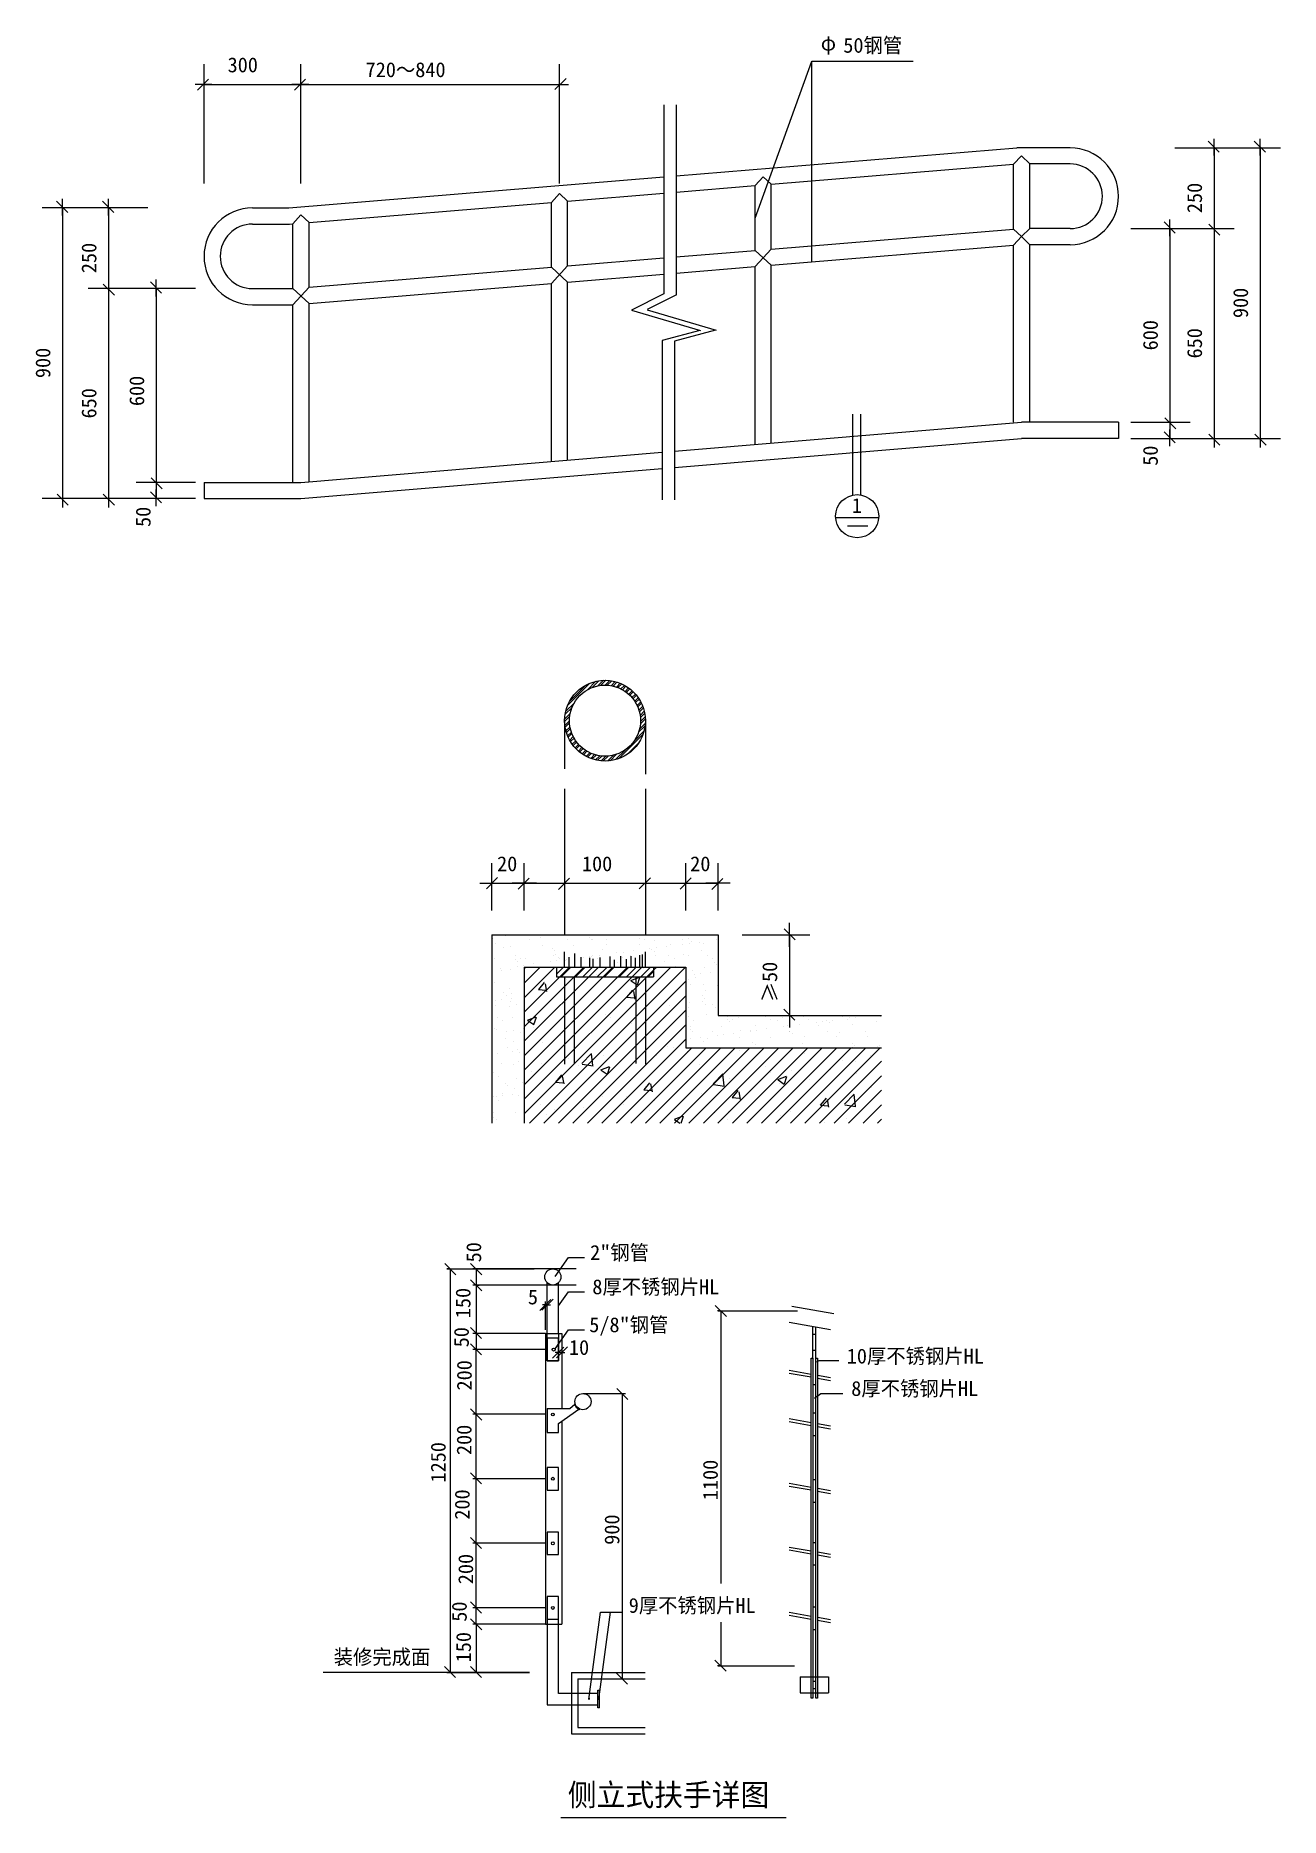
# Model space of a CAD drawing. Header units: metres. Extents: x 3185 to 7037, y -2379 to 3139.
import ezdxf

# ---------------------------------------------------------------- set-up
doc = ezdxf.new("R2010")
doc.units = ezdxf.units.M
for name, color, linetype in [('$RECOVER_980929185405-38', 7, 'Continuous'), ('5', 5, 'Continuous'), ('A-DIM', 4, 'Continuous'), ('DIM', 5, 'Continuous'), ('I-TEXT', 7, 'Continuous'), ('I-TXT', 2, 'Continuous'), ('PUB_DIM', 3, 'Continuous'), ('WALL', 2, 'Continuous')]:
    doc.layers.add(name, color=color, linetype=linetype)

# ---------------------------------------------------------------- blocks, each defined once
blk = doc.blocks.new('_DIMX')
blk.add_line((-95.93, 0), (111.46, 0))
blk.add_lwpolyline([(-55.37, -64.66), (81.83, 72.53)])
blk = doc.blocks.new('_OBLIQUE')
blk.add_lwpolyline([(1.61, 1.67), (-1.82, -1.76)])

msp = doc.modelspace()

# ---------------------------------------------------------------- linework, layer by layer
at = {"layer": '$RECOVER_980929185405-38'}
msp.add_line((4712.81, -1929.86), (4074.76, -1929.86), dxfattribs=at)
for p, q in [((5411.15, 2574.06), (5587.19, 3059.49)), ((5587.19, 2438.07), (5587.19, 3059.49)), ((5587.19, 3059.49), (5900.62, 3059.49)), ((5128.72, 2924.56), (5128.72, 2338.9)), ((5167.07, 2924.56), (5167.07, 2335.55)), ((5167.07, 2704.43), (6221.09, 2791.39)), ((6236.15, 2766.39), (6211.15, 2740.4)), ((6386.15, 2791.39), (6221.09, 2791.39)), ((6261.15, 2741.39), (6236.15, 2766.39)), ((5461.15, 2678.52), (6211.15, 2740.4)), ((6211.15, 2539.73), (6211.15, 2740.4)), ((6386.15, 2741.39), (6261.15, 2741.39)), ((6261.15, 2541.39), (6261.15, 2741.39)), ((3968.38, 2605.53), (5128.72, 2701.27)), ((4805.81, 2649.54), (4780.81, 2622.39)), ((4830.81, 2626.52), (4805.81, 2649.54)), ((4830.81, 2626.52), (5128.72, 2651.1)), ((5167.07, 2654.26), (5411.15, 2674.4)), ((5436.15, 2701.55), (5411.15, 2674.4)), ((5411.15, 2473.72), (5411.15, 2674.4)), ((5461.15, 2678.52), (5436.15, 2701.55)), ((5461.15, 2477.85), (5461.15, 2678.52)), ((3855.81, 2605.53), (3968.38, 2605.53)), ((4030.81, 2560.51), (4780.81, 2622.39)), ((4780.81, 2421.71), (4780.81, 2622.39)), ((4830.81, 2425.84), (4830.81, 2626.52)), ((3855.81, 2555.53), (3970.46, 2555.53)), ((3970.46, 2555.53), (3980.81, 2556.39)), ((4005.81, 2583.54), (3980.81, 2556.39)), ((3980.81, 2355.71), (3980.81, 2556.4)), ((4030.81, 2560.56), (4005.81, 2583.54)), ((4030.81, 2359.84), (4030.81, 2560.56)), ((5461.15, 2477.85), (6211.15, 2539.73)), ((6236.15, 2516.39), (6211.15, 2539.73)), ((6261.15, 2541.39), (6236.15, 2516.39)), ((6386.15, 2541.39), (6261.15, 2541.39)), ((5461.15, 2427.67), (6211.15, 2489.55)), ((6236.15, 2516.39), (6211.15, 2489.55)), ((6211.15, 1941.39), (6211.15, 2489.55)), ((6261.15, 2491.39), (6236.15, 2516.39)), ((6386.15, 2491.39), (6261.15, 2491.39)), ((6261.15, 1941.39), (6261.15, 2491.39)), ((4830.81, 2425.84), (5128.72, 2450.42)), ((5167.07, 2453.58), (5411.15, 2473.72)), ((5436.15, 2450.7), (5411.15, 2473.72)), ((5436.15, 2450.7), (5411.15, 2423.55)), ((5461.15, 2477.85), (5436.15, 2450.7)), ((5436.15, 2450.7), (5461.15, 2427.67)), ((4030.81, 2359.84), (4780.81, 2421.71)), ((4830.81, 2425.84), (4780.81, 2371.54)), ((4780.81, 2421.71), (4830.81, 2375.67)), ((4830.81, 2375.67), (5128.72, 2400.25)), ((4830.81, 1824.28), (4830.81, 2375.67)), ((5167.07, 2403.41), (5411.15, 2423.55)), ((5411.15, 1872.64), (5411.15, 2423.55)), ((5461.15, 1876.81), (5461.15, 2427.67)), ((3855.81, 2355.53), (3978.67, 2355.53)), ((3978.67, 2355.53), (3980.81, 2355.71)), ((4030.81, 2359.84), (3980.75, 2305.53)), ((3980.81, 2355.71), (4030.81, 2309.66)), ((4030.81, 2309.66), (4780.81, 2371.54)), ((4780.81, 1820.12), (4780.81, 2371.54)), ((5128.72, 2338.9), (5028.53, 2288.83)), ((5166.41, 2335.4), (5076.81, 2290.4)), ((3855.81, 2305.53), (3980.75, 2305.53)), ((3980.81, 1755.53), (3980.81, 2305.6)), ((4030.81, 1757.62), (4030.81, 2309.66)), ((5028.53, 2288.31), (5242.61, 2225.71)), ((5076.81, 2289.88), (5290.89, 2227.28)), ((5240.56, 2225.71), (5123.93, 2195.19)), ((5288.83, 2227.28), (5161.96, 2192.86)), ((5123.93, 2195.19), (5123.93, 1701.35)), ((5162.28, 2192.24), (5162.28, 1701.35)), ((5162.28, 1851.91), (6236.15, 1941.39)), ((6536.15, 1941.39), (6236.15, 1941.39)), ((6536.15, 1941.39), (6536.15, 1891.39)), ((5162.28, 1801.91), (6236.15, 1891.39)), ((6536.15, 1891.39), (6236.15, 1891.39)), ((4005.81, 1755.53), (5123.93, 1848.71)), ((4005.81, 1705.53), (5123.93, 1798.71)), ((3705.81, 1755.53), (4005.81, 1755.53)), ((3705.81, 1755.53), (3705.81, 1705.53)), ((3705.81, 1705.53), (4005.81, 1705.53)), ((5660.52, 1646.81), (5793.84, 1646.81)), ((5697.04, 1620.93), (5759.99, 1620.93)), ((4831.24, 1065.29), (4899.02, 1133.07)), ((4837.52, 1078.31), (4885.99, 1126.78)), ((4892.84, 1113.43), (4918.8, 1139.38)), ((4905.78, 1119.63), (4927.15, 1141)), ((4924.99, 1125.37), (4942.08, 1142.46)), ((4933.05, 1126.69), (4948.89, 1142.53)), ((4947.37, 1127.55), (4961.5, 1141.68)), ((4953.88, 1127.32), (4967.4, 1140.83)), ((4965.9, 1125.87), (4978.49, 1138.45)), ((4971.5, 1124.73), (4983.73, 1136.96)), ((4981.99, 1121.75), (4993.66, 1133.42)), ((4986.93, 1119.95), (4998.37, 1131.4)), ((4996.24, 1115.79), (5007.33, 1126.89)), ((5000.63, 1113.45), (5011.6, 1124.42)), ((5008.94, 1108.29), (5019.71, 1119.06)), ((5012.86, 1105.47), (5023.56, 1116.17)), ((5020.25, 1099.4), (5030.87, 1110.02)), ((5023.73, 1096.14), (5034.33, 1106.74)), ((4823.31, 1037.16), (4844.68, 1058.53)), ((4824.93, 1045.51), (4850.88, 1071.46)), ((5030.24, 1089.18), (5040.87, 1099.81)), ((5033.28, 1085.48), (5043.95, 1096.15)), ((5038.9, 1077.63), (5049.71, 1088.44)), ((5041.48, 1073.48), (5052.39, 1084.39)), ((5046.15, 1064.68), (5057.33, 1075.86)), ((5048.23, 1060.02), (5059.58, 1071.37)), ((5051.82, 1050.14), (5063.61, 1061.94)), ((5053.31, 1044.89), (5065.38, 1056.97)), ((4821.76, 1016.94), (4821.76, 868.19)), ((4821.78, 1015.42), (4837.62, 1031.26)), ((4821.85, 1022.23), (4838.94, 1039.31)), ((4822.63, 1002.81), (4836.76, 1016.93)), ((4823.48, 996.91), (4836.99, 1010.43)), ((4825.85, 985.82), (4838.44, 998.41)), ((5050.77, 981.74), (5070.75, 1001.73)), ((5053.58, 991.29), (5071.48, 1009.19)), ((5055.57, 1033.69), (5068.37, 1046.48)), ((5056.29, 1027.68), (5069.55, 1040.93)), ((5056.3, 1007.47), (5071.65, 1022.83)), ((5056.72, 1014.63), (5071.22, 1029.13)), ((5071.76, 1016.94), (5071.76, 852.06)), ((4827.35, 980.58), (4839.58, 992.81)), ((4830.89, 970.65), (4842.56, 982.32)), ((4832.91, 965.94), (4844.36, 977.38)), ((4837.42, 956.97), (4848.52, 968.07)), ((4839.89, 952.71), (4850.86, 963.68)), ((4845.25, 944.6), (4856.02, 955.37)), ((4848.13, 940.75), (4858.83, 951.45)), ((4854.29, 933.44), (4864.91, 944.06)), ((4857.56, 929.97), (4868.17, 940.58)), ((4989.21, 899.98), (5064.33, 975.1)), ((5016.55, 913.84), (5050.46, 947.76)), ((5036.66, 954.16), (5067.43, 984.93)), ((4864.49, 923.43), (4875.13, 934.07)), ((4868.15, 920.36), (4878.83, 931.03)), ((4875.86, 914.6), (4886.67, 925.41)), ((4879.92, 911.92), (4890.83, 922.83)), ((4888.45, 906.98), (4899.63, 918.16)), ((4892.94, 904.73), (4904.29, 916.08)), ((4902.37, 900.69), (4914.17, 912.49)), ((4907.34, 898.93), (4919.41, 911)), ((4917.83, 895.94), (4930.62, 908.74)), ((4923.37, 894.76), (4936.63, 908.02)), ((4935.17, 893.09), (4949.68, 907.59)), ((4941.48, 892.66), (4956.83, 908.01)), ((4955.12, 892.83), (4973.02, 910.73)), ((4962.58, 893.55), (4982.57, 913.54)), ((4979.38, 896.88), (5010.15, 927.65)), ((4821.76, 806.06), (4821.76, 354.37)), ((5071.76, 806.06), (5071.76, 354.37)), ((4596.76, 429.37), (4596.76, 576.38)), ((4696.76, 429.37), (4696.76, 576.38)), ((4696.76, 429.37), (4696.76, 576.38)), ((5196.76, 429.37), (5196.76, 576.38)), ((5196.76, 429.37), (5196.76, 576.38)), ((5296.76, 429.37), (5296.76, 576.38)), ((4559.26, 513.88), (4634.26, 513.88)), ((4596.51, 513.88), (4596.26, 513.88)), ((4596.76, 513.88), (4696.76, 513.88)), ((4734.26, 513.88), (4659.26, 513.88)), ((4734.26, 513.88), (4659.26, 513.88)), ((4697.01, 513.88), (5196.51, 513.88)), ((4697.01, 513.88), (4697.26, 513.88)), ((5159.26, 513.88), (5234.26, 513.88)), ((5159.26, 513.88), (5234.26, 513.88)), ((5196.51, 513.88), (5196.26, 513.88)), ((5196.76, 513.88), (5296.76, 513.88)), ((5334.26, 513.88), (5259.26, 513.88)), ((5297.01, 513.88), (5297.26, 513.88)), ((5517.94, 316.87), (5517.94, 391.87)), ((4596.76, 354.37), (4596.76, -228.65)), ((4596.76, 354.37), (5296.76, 354.37)), ((4599.29, 344.41), (4599.29, 344.41)), ((4640.1, 351.61), (4640.1, 351.61)), ((4659.93, 354.22), (4659.93, 354.22)), ((4698.73, 354.26), (4698.73, 354.26)), ((4712.9, 338.94), (4712.9, 338.94)), ((4746.97, 347.47), (4746.97, 347.47)), ((4831.55, 339.16), (4831.55, 339.16)), ((4899.43, 346.16), (4899.43, 346.16)), ((4906.45, 339.73), (4906.45, 339.73)), ((4909.17, 340.14), (4909.17, 340.14)), ((4950.2, 339.38), (4950.2, 339.38)), ((5054.13, 342.79), (5054.13, 342.79)), ((5068.85, 339.59), (5068.85, 339.59)), ((5100.98, 338.05), (5100.98, 338.05)), ((5187.5, 339.81), (5187.5, 339.81)), ((5206.58, 341.49), (5206.58, 341.49)), ((5213.61, 335.05), (5213.61, 335.05)), ((5238.81, 331.79), (5238.81, 331.79)), ((5252.18, 352.5), (5252.18, 352.5)), ((5290.56, 338.6), (5290.56, 338.6)), ((5296.76, 354.37), (5296.76, 104.37)), ((5371.76, 354.37), (5580.44, 354.37)), ((5517.94, 354.12), (5517.94, 104.62)), ((4603.67, 281.31), (4603.67, 281.31)), ((4608.71, 327.83), (4608.71, 327.83)), ((4632.44, 314.03), (4632.44, 314.03)), ((4652.79, 319), (4652.79, 319)), ((4669.77, 290.62), (4669.77, 290.62)), ((4670.36, 279.28), (4670.36, 279.28)), ((4685.83, 280.39), (4685.83, 280.39)), ((4701.13, 280.84), (4701.13, 280.84)), ((4752.52, 320.27), (4752.52, 320.27)), ((4784.89, 312.72), (4784.89, 312.72)), ((4788.42, 290.84), (4788.42, 290.84)), ((4791.91, 306.29), (4791.91, 306.29)), ((4795.04, 292.76), (4795.04, 292.76)), ((4804.04, 284.55), (4804.04, 284.55)), ((4804.48, 280.6), (4804.48, 280.6)), ((4821.76, 254.37), (4821.76, 301.86)), ((4825.06, 275.92), (4825.06, 275.92)), ((4828.59, 277.78), (4828.59, 277.78)), ((4834.31, 285.62), (4834.31, 254.37)), ((4849.98, 319.81), (4849.98, 319.81)), ((4851.85, 296.97), (4851.85, 254.37)), ((4871.97, 285.62), (4871.97, 254.37)), ((4880.34, 284.59), (4880.34, 284.59)), ((4898.28, 283.56), (4898.28, 254.37)), ((4900.17, 287.21), (4900.17, 287.21)), ((4903.77, 285.82), (4903.77, 285.82)), ((4907.07, 291.05), (4907.07, 291.05)), ((4908.6, 280.47), (4908.6, 254.37)), ((4923.13, 280.82), (4923.13, 280.82)), ((4930.26, 284.59), (4930.26, 254.37)), ((4931.14, 291.28), (4931.14, 291.28)), ((4939.59, 309.36), (4939.59, 309.36)), ((4952.89, 323.51), (4952.89, 323.51)), ((4961.22, 287.69), (4961.22, 254.37)), ((4974.63, 277.38), (4974.63, 254.37)), ((4982.89, 298.1), (4982.89, 298.1)), ((4994.75, 288.72), (4994.75, 254.37)), ((5001.23, 285.36), (5001.23, 285.36)), ((5002.72, 300.71), (5002.72, 300.71)), ((5012.29, 279.44), (5012.29, 254.37)), ((5025.71, 291.27), (5025.71, 291.27)), ((5026.22, 288.2), (5026.22, 254.37)), ((5033.7, 304.79), (5033.7, 304.79)), ((5040.15, 283.56), (5040.15, 254.37)), ((5041.78, 281.03), (5041.78, 281.03)), ((5052.62, 324.79), (5052.62, 324.79)), ((5053.05, 291.3), (5053.05, 254.37)), ((5061.82, 293.87), (5061.82, 254.37)), ((5071.76, 254.37), (5071.76, 301.86)), ((5085.45, 311.6), (5085.45, 311.6)), ((5092.05, 308.05), (5092.05, 308.05)), ((5099.07, 301.61), (5099.07, 301.61)), ((5104.13, 289.06), (5104.13, 289.06)), ((5105.28, 314.21), (5105.28, 314.21)), ((5136.26, 318.29), (5136.26, 318.29)), ((5144.36, 291.48), (5144.36, 291.48)), ((5150.08, 324.32), (5150.08, 324.32)), ((5160.43, 281.25), (5160.43, 281.25)), ((5188.01, 325.1), (5188.01, 325.1)), ((5190.54, 293.48), (5190.54, 293.48)), ((5203.86, 290.34), (5203.86, 290.34)), ((5207.84, 327.71), (5207.84, 327.71)), ((5246.75, 304.68), (5246.75, 304.68)), ((5252.98, 328.03), (5252.98, 328.03)), ((5263.01, 291.7), (5263.01, 291.7)), ((5279.08, 281.46), (5279.08, 281.46)), ((4623.47, 250.78), (4623.47, 250.78)), ((4625.02, 243.32), (4625.02, 243.32)), ((4655.19, 245.59), (4655.19, 245.59)), ((4675.22, 257.59), (4675.22, 257.59)), ((4677.38, 272.85), (4677.38, 272.85)), ((4695.05, 260.2), (4695.05, 260.2)), ((4696.76, -199.55), (5150.68, 254.37)), ((4696.76, -154.65), (5105.78, 254.37)), ((4696.76, -109.75), (5060.88, 254.37)), ((4696.76, -64.85), (5015.98, 254.37)), ((4696.76, -19.95), (4971.08, 254.37)), ((4696.76, 24.95), (4926.18, 254.37)), ((4696.76, 69.86), (4881.28, 254.37)), ((4696.76, 114.76), (4836.37, 254.37)), ((4696.76, 159.66), (4791.47, 254.37)), ((4696.76, 254.37), (4696.76, -228.65)), ((4696.76, 254.37), (5196.76, 254.37)), ((4696.76, 204.56), (4746.57, 254.37)), ((4696.76, 249.46), (4701.67, 254.37)), ((4712.57, -228.65), (5195.58, 254.37)), ((4726.03, 264.28), (4726.03, 264.28)), ((4777.78, 271.09), (4777.78, 271.09)), ((4796.76, 254.37), (5096.76, 254.37)), ((4796.76, 254.37), (4796.76, 224.37)), ((4796.76, 232.86), (4818.27, 254.37)), ((4796.76, 224.37), (5096.76, 224.37)), ((4797.61, 273.7), (4797.61, 273.7)), ((4810.72, 224.37), (4840.72, 254.37)), ((4821.76, 224.37), (4821.76, -46.34)), ((4851.76, 224.37), (4851.76, -44.47)), ((4855.62, 224.37), (4885.62, 254.37)), ((4878.07, 224.37), (4908.07, 254.37)), ((4920.93, 230.18), (4920.93, 230.18)), ((4922.97, 224.37), (4952.97, 254.37)), ((4945.42, 224.37), (4975.42, 254.37)), ((4952.2, 234.48), (4952.2, 234.48)), ((4977.52, 274.61), (4977.52, 274.61)), ((4984.54, 268.17), (4984.54, 268.17)), ((4990.32, 224.37), (5020.32, 254.37)), ((5012.77, 224.37), (5042.77, 254.37)), ((5027, 213), (5053.67, 223.24)), ((5041.76, 224.37), (5041.76, -44.47)), ((5046.95, 199.32), (5054.67, 222.34)), ((5057.67, 224.37), (5087.67, 254.37)), ((5065.23, 249.18), (5065.23, 249.18)), ((5071.76, 224.37), (5071.76, -46.34)), ((5080.12, 224.37), (5096.76, 241.01)), ((5096.76, 254.37), (5096.76, 224.37)), ((5106.56, 251.02), (5106.56, 251.02)), ((5132.22, 271.24), (5132.22, 271.24)), ((5163.58, 256.12), (5163.58, 256.12)), ((5196.76, 254.37), (5196.76, 4.37)), ((5218.27, 244.4), (5218.27, 244.4)), ((5223.13, 231.08), (5223.13, 231.08)), ((5227.39, 222.22), (5227.39, 222.22)), ((5242.97, 233.69), (5242.97, 233.69)), ((5255.38, 254.61), (5255.38, 254.61)), ((5273.94, 237.77), (5273.94, 237.77)), ((5284.67, 269.93), (5284.67, 269.93)), ((5291.7, 263.49), (5291.7, 263.49)), ((4597.96, 184.76), (4597.96, 184.76)), ((4606.07, 207.9), (4606.07, 207.9)), ((4633.92, 174.29), (4633.92, 174.29)), ((4640.94, 167.85), (4640.94, 167.85)), ((4652.37, 188.82), (4652.37, 188.82)), ((4657.59, 172.18), (4657.59, 172.18)), ((4741.02, 184.7), (4763.79, 182.7)), ((4741.48, 185.11), (4759.85, 207)), ((4757.47, -228.65), (5196.76, 210.65)), ((4759.75, 210.09), (4759.75, 210.09)), ((4767.11, 179.04), (4762.71, 202.92)), ((4802.37, -228.65), (5196.76, 165.74)), ((4825.55, 217.63), (4825.55, 217.63)), ((4826.22, 216.91), (4826.22, 216.91)), ((4884.37, 212.88), (4884.37, 212.88)), ((5014.76, 161.2), (5033.12, 183.09)), ((5027.55, 211.91), (5046.5, 199.12)), ((5029.6, 208.32), (5029.6, 208.32)), ((5040.39, 155.13), (5035.98, 179.01)), ((5206.26, 216.92), (5206.26, 216.92)), ((5210.31, 199.68), (5210.31, 199.68)), ((5250.8, 200.77), (5250.8, 200.77)), ((5257.78, 181.2), (5257.78, 181.2)), ((5293.78, 196.29), (5293.78, 196.29)), ((4607.8, 150.07), (4607.8, 150.07)), ((4608.47, 134.49), (4608.47, 134.49)), ((4627.63, 152.68), (4627.63, 152.68)), ((4651.25, 131.68), (4651.25, 131.68)), ((4655.8, 147.92), (4655.8, 147.92)), ((4658.6, 156.76), (4658.6, 156.76)), ((4674.08, 137.48), (4674.08, 137.48)), ((4847.27, -228.65), (5196.76, 120.84)), ((5014.29, 160.79), (5037.07, 158.8)), ((5145.45, 136.21), (5145.45, 136.21)), ((5206.51, 130.24), (5206.51, 130.24)), ((5208.66, 143.51), (5208.66, 143.51)), ((5248.23, 164.93), (5248.23, 164.93)), ((5249.04, 148.99), (5249.04, 148.99)), ((5255.25, 158.5), (5255.25, 158.5)), ((5258.26, 137.06), (5258.26, 137.06)), ((5278.09, 139.67), (5278.09, 139.67)), ((5288.4, 128.12), (5288.4, 128.12)), ((5517.94, 141.87), (5517.94, 66.87)), ((4597.47, 69.29), (4597.47, 69.29)), ((4604.5, 62.86), (4604.5, 62.86)), ((4610.87, 61.08), (4610.87, 61.08)), ((4612.66, 99.59), (4612.66, 99.59)), ((4628.73, 89.36), (4628.73, 89.36)), ((4642.92, 56.05), (4642.92, 56.05)), ((4659.99, 98.77), (4659.99, 98.77)), ((4662.75, 58.66), (4662.75, 58.66)), ((4693.73, 62.73), (4693.73, 62.73)), ((4706.87, 90.11), (4733.55, 100.35)), ((4707.42, 89.02), (4726.38, 76.24)), ((4725.32, 67.35), (4725.32, 67.35)), ((4726.82, 76.43), (4734.55, 99.46)), ((4755.12, 83.25), (4755.12, 83.25)), ((4820.7, 79.91), (4820.7, 79.91)), ((4892.17, -228.65), (5196.76, 75.94)), ((4947.56, 107.64), (4947.56, 107.64)), ((4965, 98.91), (4965, 98.91)), ((5029.87, 79.55), (5029.87, 79.55)), ((5205.9, 100.67), (5205.9, 100.67)), ((5211.06, 70.1), (5211.06, 70.1)), ((5211.79, 59.93), (5211.79, 59.93)), ((5221.97, 90.44), (5221.97, 90.44)), ((5260.18, 107.79), (5260.18, 107.79)), ((5260.18, 107.79), (5260.18, 107.79)), ((5296.76, 104.37), (5802.25, 104.37)), ((5308.53, 69.63), (5308.53, 69.63)), ((5324.55, 100.89), (5324.55, 100.89)), ((5326.32, 93.37), (5326.32, 93.37)), ((5333.35, 86.94), (5333.35, 86.94)), ((5340.62, 90.65), (5340.62, 90.65)), ((5361.28, 99.53), (5361.28, 99.53)), ((5366.49, 56.57), (5366.49, 56.57)), ((5371.76, 104.37), (5580.44, 104.37)), ((5395.95, 56.54), (5395.95, 56.54)), ((5411.43, 73.34), (5411.43, 73.34)), ((5415.78, 59.15), (5415.78, 59.15)), ((5443.2, 101.1), (5443.2, 101.1)), ((5446.75, 63.22), (5446.75, 63.22)), ((5459.27, 90.87), (5459.27, 90.87)), ((5481.03, 90.01), (5481.03, 90.01)), ((5495.8, 99), (5495.8, 99)), ((5498.5, 70.04), (5498.5, 70.04)), ((5511.16, 74.61), (5511.16, 74.61)), ((5518.33, 72.65), (5518.33, 72.65)), ((5518.95, 55.26), (5518.95, 55.26)), ((5549.31, 76.73), (5549.31, 76.73)), ((5561.85, 101.32), (5561.85, 101.32)), ((5577.92, 91.08), (5577.92, 91.08)), ((5601.06, 83.54), (5601.06, 83.54)), ((5608.63, 74.14), (5608.63, 74.14)), ((5620.89, 86.15), (5620.89, 86.15)), ((5633.48, 88.7), (5633.48, 88.7)), ((5640.5, 82.26), (5640.5, 82.26)), ((5651.87, 90.23), (5651.87, 90.23)), ((5680.5, 101.53), (5680.5, 101.53)), ((5696.57, 91.3), (5696.57, 91.3)), ((5703.62, 97.04), (5703.62, 97.04)), ((5711.53, 77.85), (5711.53, 77.85)), ((5723.45, 99.65), (5723.45, 99.65)), ((5754.42, 103.73), (5754.42, 103.73)), ((5788.18, 85.33), (5788.18, 85.33)), ((5799.15, 101.75), (5799.15, 101.75)), ((4637.64, 32.48), (4637.64, 32.48)), ((4643.43, 4.19), (4643.43, 4.19)), ((4662.39, 25.35), (4662.39, 25.35)), ((4686.57, 52.51), (4686.57, 52.51)), ((4752.03, 22.22), (4752.03, 22.22)), ((4807.68, 41.41), (4807.68, 41.41)), ((4937.07, -228.65), (5196.76, 31.04)), ((4955.41, 13.63), (4955.41, 13.63)), ((4981.98, -228.65), (5214.99, 4.37)), ((5026.88, -228.65), (5259.89, 4.37)), ((5071.78, -228.65), (5304.79, 4.37)), ((5116.68, -228.65), (5349.7, 4.37)), ((5140.82, 9.38), (5140.82, 9.38)), ((5158.8, 5.04), (5158.8, 5.04)), ((5161.58, -228.65), (5394.6, 4.37)), ((5196.76, 4.37), (5802.25, 4.37)), ((5206.48, -228.65), (5439.5, 4.37)), ((5210.67, 32.14), (5210.67, 32.14)), ((5218.81, 53.5), (5218.81, 53.5)), ((5236.67, 5.27), (5236.67, 5.27)), ((5241.64, 36.22), (5241.64, 36.22)), ((5251.38, -228.65), (5484.4, 4.37)), ((5251.96, 23.13), (5251.96, 23.13)), ((5262.58, 34.38), (5262.58, 34.38)), ((5279.81, 53.59), (5279.81, 53.59)), ((5293.39, 43.03), (5293.39, 43.03)), ((5296.28, -228.65), (5529.3, 4.37)), ((5313.22, 45.65), (5313.22, 45.65)), ((5341.19, -228.65), (5574.2, 4.37)), ((5344.2, 49.72), (5344.2, 49.72)), ((5355.32, 5.48), (5355.32, 5.48)), ((5362.31, 35.65), (5362.31, 35.65)), ((5386.09, -228.65), (5619.1, 4.37)), ((5398.46, 53.8), (5398.46, 53.8)), ((5404.41, 21.82), (5404.41, 21.82)), ((5411.44, 15.38), (5411.44, 15.38)), ((5430.99, -228.65), (5664, 4.37)), ((5459.78, 35.18), (5459.78, 35.18)), ((5473.97, 5.7), (5473.97, 5.7)), ((5475.89, -228.65), (5708.91, 4.37)), ((5517.11, 54.02), (5517.11, 54.02)), ((5520.79, -228.65), (5753.81, 4.37)), ((5525.97, 48.82), (5525.97, 48.82)), ((5559.12, 18.45), (5559.12, 18.45)), ((5562.68, 38.89), (5562.68, 38.89)), ((5565.69, -228.65), (5798.71, 4.37)), ((5592.62, 5.91), (5592.62, 5.91)), ((5635.76, 54.23), (5635.76, 54.23)), ((5662.41, 40.16), (5662.41, 40.16)), ((5673.65, 51.89), (5673.65, 51.89)), ((5711.27, 6.13), (5711.27, 6.13)), ((5711.57, 17.14), (5711.57, 17.14)), ((5713.93, 4.44), (5713.93, 4.44)), ((5718.59, 10.7), (5718.59, 10.7)), ((5754.41, 54.45), (5754.41, 54.45)), ((5758.58, 5.63), (5758.58, 5.63)), ((5759.87, 39.69), (5759.87, 39.69)), ((5789.55, 9.71), (5789.55, 9.71)), ((5795.03, 10.43), (5795.03, 10.43)), ((4598.69, -43.11), (4598.69, -43.11)), ((4613.27, -12.34), (4613.27, -12.34)), ((4626.3, -44.79), (4626.3, -44.79)), ((4659.5, -6.05), (4659.5, -6.05)), ((4664.79, -48.06), (4664.79, -48.06)), ((4675.56, -2.27), (4675.56, -2.27)), ((4678.05, -37.98), (4678.05, -37.98)), ((4682.59, -8.7), (4682.59, -8.7)), ((4750.48, -43.58), (4750.48, -43.58)), ((4832.36, -28.95), (4832.36, -28.95)), ((4864.77, -51.36), (4864.77, -51.36)), ((4874.89, -44), (4904.57, -13.07)), ((4875.86, -46.2), (4909.74, -51.45)), ((4908.99, -50.39), (4904.79, -14.2)), ((4934.3, -63.29), (4960.97, -53.05)), ((4942.93, -19.19), (4942.93, -19.19)), ((4954.25, -76.96), (4961.97, -53.94)), ((5035.74, -37.55), (5035.74, -37.55)), ((5105.39, -19.68), (5105.39, -19.68)), ((5200.77, -7.13), (5200.77, -7.13)), ((5239.13, -46.14), (5239.13, -46.14)), ((5362.18, -3.56), (5362.18, -3.56)), ((5442.52, -54.73), (5442.52, -54.73)), ((5565.57, -12.15), (5565.57, -12.15)), ((5610.59, -228.65), (5802.25, -36.99)), ((5680.72, -33.36), (5680.72, -33.36)), ((5722.14, -37.67), (5722.14, -37.67)), ((5768.95, -20.74), (5768.95, -20.74)), ((4601.2, -72.51), (4601.2, -72.51)), ((4615.67, -85.75), (4615.67, -85.75)), ((4639.12, -107.26), (4639.12, -107.26)), ((4674.2, -91.22), (4674.2, -91.22)), ((4690.27, -101.45), (4690.27, -101.45)), ((4720.47, -70.36), (4720.47, -70.36)), ((4793.88, -101.89), (4816.65, -103.88)), ((4794.34, -101.47), (4812.71, -79.58)), ((4819.98, -107.55), (4815.57, -83.67)), ((4934.85, -64.38), (4953.8, -77.16)), ((5067.62, -125.38), (5085.99, -103.49)), ((5093.25, -131.46), (5088.85, -107.58)), ((5236.34, -109.64), (5236.34, -109.64)), ((5281.51, -107.07), (5311.19, -76.14)), ((5282.48, -109.26), (5316.36, -114.51)), ((5315.61, -113.45), (5311.4, -77.27)), ((5331.8, -90.63), (5331.8, -90.63)), ((5458.53, -71.5), (5458.53, -71.5)), ((5481.84, -93.8), (5508.52, -83.56)), ((5482.39, -94.89), (5501.34, -107.67)), ((5485.46, -106.72), (5485.46, -106.72)), ((5501.79, -107.48), (5509.52, -84.45)), ((5524.25, -66.24), (5524.25, -66.24)), ((5580.84, -94.17), (5580.84, -94.17)), ((5645.9, -63.33), (5645.9, -63.33)), ((5655.49, -228.65), (5802.25, -81.89)), ((5725.14, -75.17), (5725.14, -75.17)), ((4596.96, -147.3), (4596.96, -147.3)), ((4597.73, -123.4), (4597.73, -123.4)), ((4600.29, -147.72), (4600.29, -147.72)), ((4610.62, -145.5), (4610.62, -145.5)), ((4618.07, -159.16), (4618.07, -159.16)), ((4629.46, -138.52), (4629.46, -138.52)), ((4630.45, -142.89), (4630.45, -142.89)), ((4646.14, -113.7), (4646.14, -113.7)), ((4661.43, -138.81), (4661.43, -138.81)), ((4667.19, -121.47), (4667.19, -121.47)), ((4679.29, -144.07), (4679.29, -144.07)), ((4938.3, -146.02), (4938.3, -146.02)), ((5014.14, -147.78), (5014.14, -147.78)), ((5067.16, -125.8), (5089.93, -127.79)), ((5100.54, -157.4), (5100.54, -157.4)), ((5136.18, -117.46), (5136.18, -117.46)), ((5244.84, -138.4), (5244.84, -138.4)), ((5340.43, -149.71), (5363.21, -151.7)), ((5340.9, -149.29), (5359.27, -127.4)), ((5366.53, -155.37), (5362.12, -131.49)), ((5549.82, -155.15), (5549.82, -155.15)), ((5614.18, -173.2), (5632.54, -151.31)), ((5639.8, -179.28), (5635.4, -155.4)), ((5688.13, -170.13), (5717.81, -139.2)), ((5700.4, -228.65), (5802.25, -126.79)), ((5717.5, -164.5), (5717.5, -164.5)), ((5722.23, -176.51), (5718.02, -140.33)), ((5772.02, -117.01), (5772.02, -117.01)), ((4602.39, -197.08), (4602.39, -197.08)), ((4602.68, -212.26), (4602.68, -212.26)), ((4609.7, -218.69), (4609.7, -218.69)), ((4669.59, -194.88), (4669.59, -194.88)), ((4745.85, -170.41), (4745.85, -170.41)), ((4764.54, -201.63), (4764.54, -201.63)), ((4791.95, -185.92), (4791.95, -185.92)), ((4879.61, -180.04), (4879.61, -180.04)), ((5005.16, -169.95), (5005.16, -169.95)), ((5083, -188.63), (5083, -188.63)), ((5161.72, -216.69), (5188.39, -206.44)), ((5162.27, -217.77), (5178.39, -228.65)), ((5182.24, -228.65), (5189.39, -207.34)), ((5286.38, -197.22), (5286.38, -197.22)), ((5327.17, -217.46), (5327.17, -217.46)), ((5327.63, -193.29), (5327.63, -193.29)), ((5489.77, -205.82), (5489.77, -205.82)), ((5519.62, -193.07), (5519.62, -193.07)), ((5613.71, -173.61), (5636.48, -175.61)), ((5689.1, -172.32), (5722.98, -177.58)), ((5693.16, -214.41), (5693.16, -214.41)), ((5745.3, -228.65), (5802.25, -171.7)), ((5790.2, -228.65), (5802.25, -216.6)), ((5624.91, -225.44), (5624.91, -225.44)), ((4792.31, -703.56), (4833.42, -644.63)), ((4833.42, -644.63), (4883.44, -644.63)), ((4802.81, -794.79), (4833.42, -750.92)), ((4833.42, -750.92), (4883.44, -750.92)), ((4792.31, -927.38), (4833.42, -868.45)), ((4833.42, -868.45), (4883.44, -868.45)), ((5602.54, -968.15), (5609.82, -963.64)), ((5609.82, -963.64), (5669.95, -963.64)), ((5595.13, -1080.65), (5614.32, -1066.17)), ((5614.32, -1066.17), (5682.56, -1066.17)), ((4897.9, -2005.26), (4933.05, -1743.62)), ((4928.31, -2005.26), (4963.46, -1743.62)), ((4933.05, -1743.62), (5000.62, -1743.62)), ((4897.4, -2008.22), (4897.9, -2005.26)), ((4927.81, -2008.22), (4928.31, -2005.26)), ((4809.77, -2378.63), (5507.53, -2378.63))]:
    msp.add_line(p, q)
for points in [[(4897.14, -2009.69, 1), (4896.64, -2012.65, 1)], [(4927.55, -2009.69, 1), (4927.05, -2012.65, 1)]]:
    msp.add_lwpolyline(points, format="xyb", close=True)
for centre, radius in [((5727.23, 1650.68), 66.76), ((4946.76, 1017.55), 125), ((4946.76, 1017.55), 110)]:
    msp.add_circle(centre, radius)
for centre, radius, start, end in [((6386.15, 2641.39), 150, 270, 90), ((6386.15, 2641.39), 100, 270, 90), ((3855.81, 2455.53), 150, 90, 270), ((3855.81, 2455.53), 100, 90, 270)]:
    msp.add_arc(centre, radius, start, end)
at = {"layer": '5'}
for p, q in [((4842.75, -1929.86), (5070.69, -1929.86)), ((4842.75, -1929.86), (4842.75, -2119.86)), ((4842.75, -2119.86), (5070.69, -2119.86))]:
    msp.add_line(p, q, dxfattribs=at)
at = {"layer": 'A-DIM'}
for p, q in [((4767.81, -880.01), (4767.81, -722.91)), ((4802.81, -880.01), (4802.81, -722.91)), ((5525.11, -795.6), (5654.8, -818.47)), ((4762.81, -880.01), (4762.75, -1779.86)), ((4762.81, -880.01), (4812.81, -880.01)), ((4767.81, -855.01), (4767.81, -852.59)), ((4767.81, -965.01), (4767.81, -880.01)), ((4802.81, -880.01), (4802.81, -965.01)), ((4812.81, -880.01), (4812.79, -1112.16)), ((5516.43, -844.84), (5644.87, -867.49)), ((5589.96, -956.96), (5589.96, -857.81)), ((5589.96, -882.01), (5598.96, -882.01)), ((5598.96, -956.96), (5598.96, -859.39)), ((4802.81, -895.01), (4767.81, -895.01)), ((4767.81, -895.01), (4767.81, -965.01)), ((4802.81, -965.01), (4802.81, -895.01)), ((5589.96, -931.96), (5598.96, -931.96)), ((4802.81, -965.01), (4767.81, -965.01)), ((4767.81, -965.01), (4802.81, -965.01)), ((5584.96, -956.96), (5589.96, -956.96)), ((5584.96, -2009.96), (5584.96, -956.96)), ((5589.96, -956.96), (5589.96, -2009.96)), ((5598.96, -956.96), (5603.96, -956.96)), ((5598.96, -2009.96), (5598.96, -956.96)), ((5603.96, -956.96), (5603.96, -2009.96)), ((5516.43, -993.7), (5584.96, -1005.79)), ((5516.43, -1002.84), (5584.96, -1014.92)), ((5589.96, -1037.71), (5598.96, -1037.71)), ((5603.96, -1009.14), (5644.87, -1016.35)), ((5603.96, -1018.27), (5644.87, -1025.49)), ((4837.8, -1112.16), (4853.16, -1099.48)), ((4852.54, -1097.09), (4854.08, -1096.74)), ((4767.81, -1112.16), (4837.8, -1112.16)), ((4767.81, -1112.16), (4767.81, -1187)), ((4802.81, -1159.25), (4865.8, -1114.51)), ((4812.79, -1152.16), (4812.75, -1780.01)), ((4868.05, -1115.34), (4868.57, -1114.14)), ((5516.43, -1143.7), (5584.96, -1155.79)), ((5516.43, -1143.7), (5584.96, -1155.79)), ((5516.43, -1152.84), (5584.96, -1164.92)), ((5516.43, -1152.84), (5584.96, -1164.92)), ((5589.96, -1125.93), (5598.96, -1125.93)), ((4767.81, -1187), (4802.81, -1187)), ((4802.81, -1187), (4802.81, -1159.25)), ((5589.96, -1195.93), (5598.96, -1195.93)), ((5603.96, -1159.14), (5644.87, -1166.35)), ((5603.96, -1159.14), (5644.87, -1166.35)), ((5603.96, -1168.27), (5644.87, -1175.49)), ((5603.96, -1168.27), (5644.87, -1175.49)), ((4802.81, -1295.01), (4767.81, -1295.01)), ((4802.81, -1295.01), (4767.81, -1295.01)), ((4767.81, -1295.01), (4767.81, -1365.01)), ((4802.81, -1365.01), (4802.81, -1295.01)), ((4767.81, -1365.01), (4802.81, -1365.01)), ((5516.43, -1343.56), (5584.96, -1355.64)), ((5516.43, -1352.7), (5584.96, -1364.78)), ((5589.96, -1332.06), (5598.96, -1332.06)), ((5603.96, -1358.99), (5644.87, -1366.21)), ((5603.96, -1368.13), (5644.87, -1375.34)), ((5589.96, -1402.06), (5598.96, -1402.06)), ((4802.81, -1495.01), (4767.81, -1495.01)), ((4802.81, -1495.01), (4767.81, -1495.01)), ((4767.81, -1495.01), (4767.81, -1565.01)), ((4802.81, -1565.01), (4802.81, -1495.01)), ((5516.43, -1541.39), (5584.96, -1553.48)), ((5589.96, -1526.96), (5598.96, -1526.96)), ((4767.81, -1565.01), (4802.81, -1565.01)), ((5516.43, -1550.53), (5584.96, -1562.61)), ((5589.96, -1596.96), (5598.96, -1596.96)), ((5603.96, -1556.83), (5644.87, -1564.04)), ((5603.96, -1565.96), (5644.87, -1573.18)), ((4767.78, -1695.01), (4767.75, -1780.01)), ((4802.81, -1695.01), (4767.81, -1695.01)), ((4802.81, -1695.01), (4767.81, -1695.01)), ((4767.81, -1695.01), (4767.81, -1765.01)), ((4802.75, -1780.01), (4802.78, -1695.01)), ((4802.81, -1765.01), (4802.81, -1695.01)), ((4767.81, -1765.01), (4802.81, -1765.01)), ((5516.43, -1743.7), (5584.96, -1755.79)), ((5516.43, -1752.84), (5584.96, -1764.92)), ((5589.96, -1726.98), (5598.96, -1726.98)), ((5603.96, -1759.14), (5644.87, -1766.35)), ((4762.75, -1780.01), (4812.75, -1780.01)), ((4762.75, -1780.01), (4812.75, -1780.01)), ((4767.75, -1780.01), (4767.83, -2029.72)), ((4802.81, -1994.7), (4802.75, -1780.01)), ((5589.96, -1796.98), (5598.96, -1796.98)), ((5603.96, -1768.27), (5644.87, -1775.49)), ((4924.2, -1984.65), (4929.2, -1984.65)), ((4924.2, -2039.65), (4924.2, -1984.65)), ((4929.2, -2039.65), (4929.2, -1984.65)), ((5550.46, -1943.46), (5550.46, -1993.46)), ((5550.46, -1943.46), (5638.46, -1943.46)), ((5589.96, -1956.96), (5598.96, -1956.96)), ((5589.96, -1979.96), (5598.96, -1979.96)), ((5638.46, -1943.46), (5638.46, -1993.46)), ((4767.83, -2029.72), (4924.2, -2029.65)), ((4924.2, -1994.65), (4802.81, -1994.7)), ((4929.2, -2039.65), (4924.2, -2039.65)), ((5550.46, -1993.46), (5638.46, -1993.46)), ((5589.96, -2009.96), (5584.96, -2009.96)), ((5603.96, -2009.96), (5598.96, -2009.96))]:
    msp.add_line(p, q, dxfattribs=at)
for centre, radius in [((4785.31, -705.06), 25), ((4787.81, -930.01), 4.5), ((4878.45, -1091.18), 25), ((4785.31, -1130.96), 4.5), ((4785.31, -1330.01), 4.5), ((4785.31, -1530.01), 4.5), ((4785.31, -1730.01), 4.5)]:
    msp.add_circle(centre, radius, dxfattribs=at)
msp.add_arc((4877.02, -1092), 25, 191.75, 248.99, dxfattribs=at)
at = {"layer": 'DIM'}
for p, q in [((4457.62, -680.06), (4727.56, -680.06)), ((4467.56, -680.06), (4457.62, -680.06)), ((4467.62, -680.06), (4467.62, -1929.86)), ((4857.53, -680.06), (4537.62, -680.06)), ((4547.62, -680.06), (4547.62, -730.06)), ((4857.53, -730.06), (4537.62, -730.06)), ((4547.62, -730.06), (4547.62, -880.01)), ((4547.68, -730.06), (4557.62, -730.06)), ((4762.81, -791.57), (4752.81, -791.57)), ((4762.81, -868.62), (4762.81, -781.57)), ((4762.81, -791.57), (4767.81, -791.57)), ((4767.81, -868.62), (4767.81, -781.57)), ((4767.81, -791.57), (4777.81, -791.57)), ((5304.68, -809.81), (5294.74, -809.81)), ((5297.4, -809.81), (5542.31, -809.81)), ((5304.74, -809.81), (5304.74, -1654.44)), ((4547.56, -880.01), (4537.62, -880.01)), ((4762.75, -880.01), (4537.62, -880.01)), ((4547.62, -880.01), (4547.62, -930.01)), ((4762.75, -930.01), (4537.62, -930.01)), ((4762.68, -930.01), (4537.62, -930.01)), ((4547.62, -1130.01), (4547.62, -930.01)), ((4802.81, -899.94), (4802.81, -949.16)), ((4812.81, -899.94), (4812.81, -949.16)), ((4802.81, -939.16), (4792.81, -939.16)), ((4812.81, -939.16), (4802.81, -939.16)), ((4812.81, -939.16), (4822.81, -939.16)), ((4878.52, -1066.18), (5010.12, -1066.18)), ((5000.12, -1066.18), (5000.12, -1949.86)), ((4762.7, -1130.01), (4537.62, -1130.01)), ((4762.64, -1130.01), (4537.62, -1130.01)), ((4547.62, -1330.01), (4547.62, -1130.01)), ((4762.68, -1330.01), (4537.62, -1330.01)), ((4762.7, -1330.01), (4537.62, -1330.01)), ((4547.62, -1530.01), (4547.62, -1330.01)), ((4762.68, -1530.01), (4537.62, -1530.01)), ((4692.68, -1530.01), (4537.62, -1530.01)), ((4547.62, -1729.86), (4547.62, -1530.01)), ((4762.75, -1729.86), (4537.62, -1729.86)), ((4762.75, -1729.86), (4537.62, -1729.86)), ((4547.62, -1779.86), (4547.62, -1729.86)), ((4692.75, -1779.86), (4537.62, -1779.86)), ((4762.75, -1779.86), (4537.62, -1779.86)), ((4547.62, -1779.86), (4547.62, -1929.86)), ((5304.74, -1773.66), (5304.74, -1909.61)), ((4457.62, -1929.86), (4712.81, -1929.86)), ((4467.68, -1929.86), (4477.62, -1929.86)), ((4692.75, -1929.86), (4537.62, -1929.86)), ((5304.68, -1909.61), (5294.74, -1909.61)), ((5297.4, -1909.61), (5533.27, -1909.61)), ((4902.43, -1949.86), (5010.12, -1949.86))]:
    msp.add_line(p, q, dxfattribs=at)
at = {"layer": 'PUB_DIM'}
for p, q in [((3705.81, 2680.53), (3705.81, 3050.35)), ((4005.81, 2680.53), (4005.81, 3050.35)), ((4005.81, 2680.53), (4005.81, 3050.35)), ((4805.81, 2680.53), (4805.81, 3050.35)), ((3706.06, 2987.85), (4005.56, 2987.85)), ((4006.06, 2987.85), (4805.56, 2987.85)), ((6710.56, 2791.39), (6894.4, 2791.39)), ((6831.9, 2791.14), (6831.9, 2541.64)), ((6853.06, 2791.39), (7036.9, 2791.39)), ((6974.4, 2791.14), (6974.4, 1891.64)), ((3388.9, 2605.53), (3205.06, 2605.53)), ((3267.56, 2605.28), (3267.56, 1705.78)), ((3531.4, 2605.53), (3347.56, 2605.53)), ((3410.06, 2605.28), (3410.06, 2355.78)), ((6573.83, 2541.39), (6757.66, 2541.39)), ((6695.16, 2541.14), (6695.16, 1941.64)), ((6710.56, 2541.39), (6894.4, 2541.39)), ((6710.56, 2541.39), (6894.4, 2541.39)), ((6831.9, 2541.14), (6831.9, 1891.64)), ((3531.4, 2355.53), (3347.56, 2355.53)), ((3531.4, 2355.53), (3347.56, 2355.53)), ((3410.06, 2355.28), (3410.06, 1705.78)), ((3679.36, 2355.53), (3495.52, 2355.53)), ((3558.02, 2355.28), (3558.02, 1755.78)), ((5713.86, 1716.75), (5713.86, 1966.7)), ((5738.86, 1716.75), (5738.86, 1966.75)), ((6573.83, 1941.39), (6757.66, 1941.39)), ((6573.83, 1941.39), (6757.66, 1941.39)), ((6695.16, 1941.64), (6695.16, 1941.89)), ((6695.16, 1941.39), (6695.16, 1891.39)), ((6573.83, 1891.39), (6757.66, 1891.39)), ((6695.16, 1891.14), (6695.16, 1890.89)), ((6710.56, 1891.39), (6894.4, 1891.39)), ((6853.06, 1891.39), (7036.9, 1891.39)), ((3679.36, 1755.53), (3495.52, 1755.53)), ((3679.36, 1755.53), (3495.52, 1755.53)), ((3558.02, 1755.78), (3558.02, 1756.03)), ((3558.02, 1755.53), (3558.02, 1705.53)), ((3388.9, 1705.53), (3205.06, 1705.53)), ((3531.4, 1705.53), (3347.56, 1705.53)), ((3679.36, 1705.53), (3495.52, 1705.53)), ((3558.02, 1705.28), (3558.02, 1705.03))]:
    msp.add_line(p, q, dxfattribs=at)
at = {"layer": 'WALL'}
for p, q in [((4862.75, -1949.86), (5070.69, -1949.86)), ((4862.75, -1949.86), (4862.75, -2099.86)), ((4862.75, -2099.86), (5070.69, -2099.86))]:
    msp.add_line(p, q, dxfattribs=at)

# ---------------------------------------------------------------- block references
at = {"layer": 'DIM', "xscale": 10, "yscale": 10, "zscale": 10}
for p in [(4598.24, 514.83), (4696.01, 513.13), (4821.24, 512.73), (5071.18, 514.37), (5197.42, 513.76), (5295.38, 512.07), (4762.81, -791.57), (4802.81, -939.16)]:
    msp.add_blockref('_OBLIQUE', p, dxfattribs=at)
for p, rotation in [((5518.65, 354.79), 270), ((5517.71, 105.87), 270), ((4467.62, -680.06), 90), ((4547.62, -680.06), 90), ((4547.62, -730.06), 90), ((4767.81, -791.57), 180), ((5304.74, -809.81), 90), ((4547.62, -880.01), 270), ((4547.62, -930.01), 270), ((4812.81, -939.16), 180), ((5000.12, -1066.18), 90), ((4547.62, -1130.01), 90), ((4547.62, -1330.01), 270), ((4547.62, -1530.01), 270), ((4547.62, -1729.86), 270), ((4547.62, -1779.86), 90), ((4467.62, -1929.86), 270), ((4547.62, -1929.86), 270), ((5304.74, -1909.61), 270), ((5000.12, -1949.86), 270)]:
    msp.add_blockref('_OBLIQUE', p, dxfattribs=dict(at, rotation=rotation))
at = {"layer": 'PUB_DIM', "xscale": 0.25, "yscale": 0.25, "zscale": 0.25}
for p, rotation in [((3705.81, 2987.85), 180), ((4005.81, 2987.85), 180), ((6831.9, 2791.39), 90), ((6974.4, 2791.39), 90), ((3267.56, 2605.53), 90), ((3410.06, 2605.53), 90), ((6695.16, 2541.39), 90), ((6831.9, 2541.39), 270), ((3410.06, 2355.53), 270), ((3558.02, 2355.53), 90), ((6695.16, 1941.39), 270), ((6695.16, 1891.39), 90), ((6831.9, 1891.39), 270), ((6974.4, 1891.39), 270), ((3558.02, 1755.53), 270), ((3558.02, 1755.53), 270), ((3267.56, 1705.53), 270), ((3410.06, 1705.53), 270), ((3558.02, 1705.53), 90)]:
    msp.add_blockref('_DIMX', p, dxfattribs=dict(at, rotation=rotation))
msp.add_blockref('_DIMX', (4805.81, 2987.85), dxfattribs=at)

# ---------------------------------------------------------------- texts
for s, p in [('φ', (5614.46, 3092.75)), ('50钢管', (5684.26, 3085.93)), ('300', (3778.67, 3025.35)), ('720～840', (4205.81, 3010.41)), ('1', (5710.73, 1660.83)), ('20', (4612.68, 551.38)), ('100', (4875.33, 551.38)), ('20', (5210.46, 551.38)), ('5', (4708.13, -790.04)), ('10', (4835.11, -946.41))]:
    msp.add_text(s, height=46).set_placement(p)
for s, p in [('250', (6794.4, 2589.25)), ('250', (3372.56, 2403.39)), ('900', (6936.9, 2264.25)), ('600', (6657.66, 2164.25)), ('650', (6794.4, 2139.25)), ('900', (3230.06, 2078.39)), ('650', (3372.56, 1953.39)), ('600', (3520.52, 1991.7)), ('50', (6657.66, 1806.87)), ('50', (3540.34, 1617.36)), ('≥50', (5479.61, 145.7)), ('50', (4563.45, -660)), ('150', (4530.34, -832.81)), ('50', (4525.25, -922.93)), ('200', (4534.16, -1056.68)), ('200', (4533.52, -1256.68)), ('1250', (4453.52, -1341.63)), ('1100', (5295.74, -1396.38)), ('200', (4527.72, -1456.68)), ('900', (4991.12, -1534.55)), ('200', (4538.62, -1656.6)), ('50', (4518.75, -1772.78)), ('150', (4531.81, -1898.52))]:
    msp.add_text(s, height=46, rotation=90).set_placement(p)
at = {"layer": 'I-TEXT'}
for s, p in [('2"钢管', (4900.6, -652.32)), ('8厚不锈钢片HL', (4907.49, -758.61)), ('5/8"钢管', (4897.9, -876.15)), ('10厚不锈钢片HL', (5694.95, -973.17)), ('8厚不锈钢片HL', (5708.83, -1073.53)), ('9厚不锈钢片HL', (5020.13, -1745.26)), ('装修完成面', (4107.1, -1904.88))]:
    msp.add_text(s, height=46, dxfattribs=at).set_placement(p)
at = {"layer": 'I-TXT'}
msp.add_text('侧立式扶手详图', height=68.5, dxfattribs=at).set_placement((4831.69, -2343.03))

doc.saveas('drawing.dxf')
